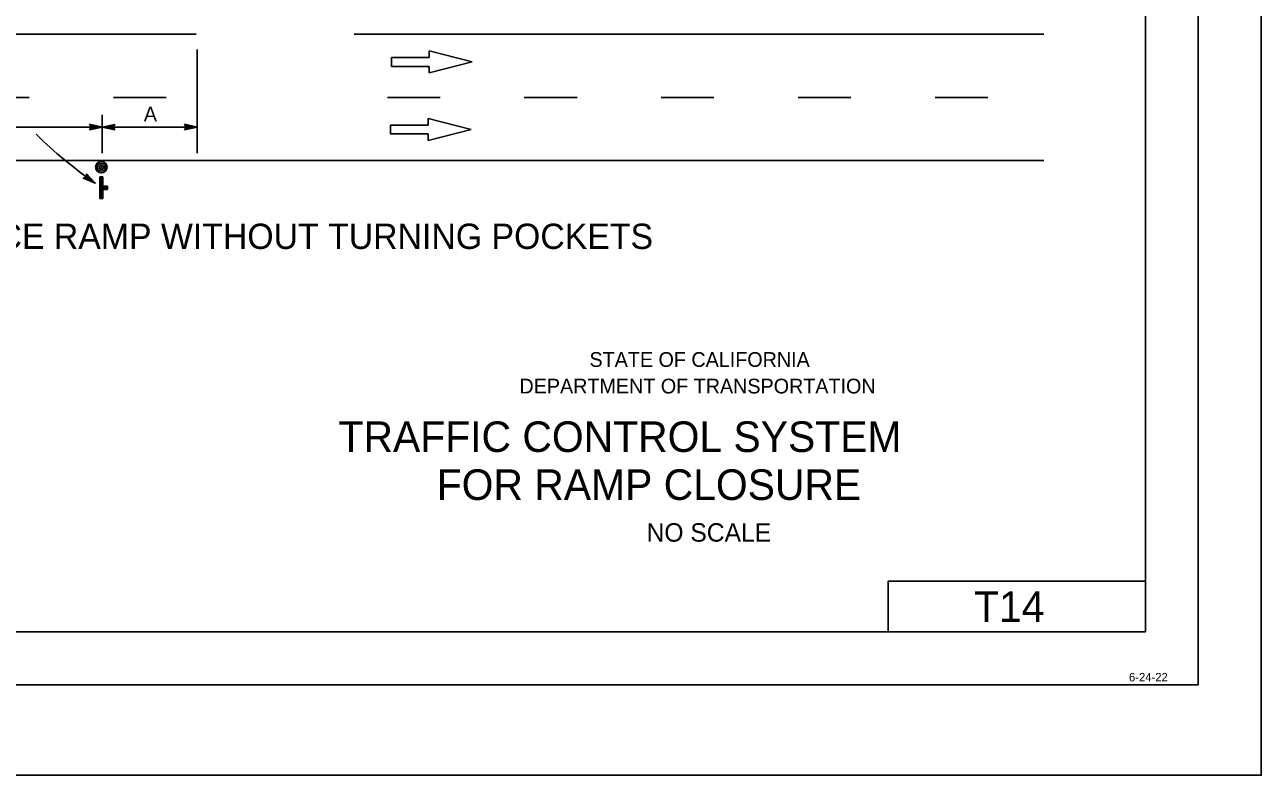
# Model space of a CAD drawing. Extents: x -893 to 867, y -474 to 712.
# Drawn here: x 280 to 867, y -474 to -118 of the extents above; entities that cross this region are included whole.
import ezdxf

# ---------------------------------------------------------------- set-up
doc = ezdxf.new("R2010")
doc.units = 0
for name, color, linetype in [('10 Sheet Format', 7, 'Continuous'), ('56 Stage 3 Anno', 7, 'Continuous'), ('57 Undefined', 7, 'Continuous'), ('60 Nongeo Data', 7, 'Continuous')]:
    doc.layers.add(name, color=color, linetype=linetype)

msp = doc.modelspace()

# ---------------------------------------------------------------- linework, layer by layer
at = {"layer": '10 Sheet Format'}
for p, q in [((836.54, 668.95), (836.54, -431.05)), ((811.54, -406.04), (811.54, 643.95)), ((811.54, -381.95), (689.5, -381.95)), ((689.5, -381.95), (689.5, -406.04)), ((-813.45, -406.04), (811.54, -406.04)), ((-863.46, -431.05), (836.54, -431.05))]:
    msp.add_line(p, q, dxfattribs=at)
for points in [[(-893.46, -474.05), (866.54, -474.05), (866.54, 711.95), (-893.46, 711.95)], [(-863.46, -431.05), (836.54, -431.05), (836.54, 668.95), (-863.46, 668.95)]]:
    msp.add_lwpolyline(points, close=True, dxfattribs=at)
at = {"layer": '56 Stage 3 Anno'}
for p, q in [((361.46, -129.52), (361.46, -178.74)), ((316.46, -160.6), (316.46, -178.74)), ((176.46, -166.43), (316.46, -166.43)), ((311.26, -166.43), (310.46, -165.09)), ((310.46, -165.09), (310.46, -165.09)), ((310.46, -165.09), (316.46, -166.43)), ((316.46, -166.43), (310.46, -167.76)), ((310.46, -167.76), (311.26, -166.43)), ((310.46, -167.76), (310.46, -167.76)), ((310.68, -165.45), (315.08, -166.43)), ((315.07, -166.43), (310.7, -167.4)), ((313.7, -166.43), (310.87, -167.05)), ((310.91, -165.81), (313.7, -166.43)), ((311.09, -166.15), (312.32, -166.43)), ((312.32, -166.43), (311.11, -166.69)), ((316.46, -166.43), (322.46, -165.1)), ((316.46, -166.43), (316.46, -166.43)), ((322.46, -167.77), (316.46, -166.43)), ((316.46, -166.43), (316.46, -166.43)), ((316.46, -166.43), (361.46, -166.43)), ((322.25, -167.41), (317.84, -166.43)), ((317.85, -166.43), (322.23, -165.46)), ((319.23, -166.43), (322.05, -165.81)), ((322.01, -167.05), (319.23, -166.43)), ((320.61, -166.43), (321.82, -166.16)), ((321.84, -166.71), (320.61, -166.43)), ((322.46, -165.1), (321.66, -166.43)), ((321.66, -166.43), (322.46, -167.77)), ((322.46, -165.1), (322.46, -165.1)), ((322.46, -167.77), (322.46, -167.77)), ((353.3, -166.43), (361.46, -166.43)), ((356.26, -166.43), (355.46, -165.09)), ((355.46, -165.09), (355.46, -165.09)), ((355.46, -165.09), (361.46, -166.43)), ((361.46, -166.43), (355.46, -167.76)), ((355.46, -167.76), (356.26, -166.43)), ((355.46, -167.76), (355.46, -167.76)), ((355.68, -165.45), (360.08, -166.43)), ((360.07, -166.43), (355.7, -167.4)), ((358.7, -166.43), (355.87, -167.05)), ((355.91, -165.81), (358.7, -166.43)), ((356.09, -166.15), (357.32, -166.43)), ((357.32, -166.43), (356.11, -166.69)), ((361.46, -166.43), (361.46, -166.43))]:
    msp.add_line(p, q, dxfattribs=at)
msp.add_lwpolyline([(309.01, -188.52), (313.13, -192.96), (307.52, -190.69), (307.89, -190.52), (312, -192.18), (308.99, -188.93), (308.96, -189.33), (310.89, -191.41), (308.26, -190.35), (308.63, -190.18), (309.77, -190.64), (308.93, -189.74), (308.91, -190.06), (307.52, -190.69), (308.91, -190.06)], close=True, dxfattribs=at)
msp.add_arc((431.82, -20.6), 209.28, 225.4645, 235.4472, dxfattribs=at)
at = {"layer": '60 Nongeo Data'}
for p, q in [((61, -122.26), (361, -122.26)), ((436.08, -122.26), (763.28, -122.26)), ((453.74, -135.48), (453.74, -133.36)), ((453.74, -133.36), (471.67, -133.36)), ((471.67, -133.36), (471.67, -130.27)), ((471.67, -130.27), (491.99, -135.48)), ((453.74, -137.61), (453.74, -135.48)), ((471.67, -137.61), (453.74, -137.61)), ((491.99, -135.48), (471.67, -140.7)), ((471.67, -140.7), (471.67, -137.61)), ((471.17, -165.43), (471.17, -162.34)), ((471.17, -162.34), (491.49, -167.56)), ((453.24, -167.56), (453.24, -165.43)), ((453.24, -165.43), (471.17, -165.43)), ((453.24, -169.68), (453.24, -167.56)), ((471.17, -169.68), (453.24, -169.68)), ((491.49, -167.56), (471.17, -172.78)), ((471.17, -172.78), (471.17, -169.68)), ((61, -182.26), (763.28, -182.26)), ((316.73, -190.04), (315.26, -190.04)), ((315.26, -190.04), (315.26, -200.37)), ((315.99, -190.04), (315.99, -200.37)), ((316.73, -200.37), (316.73, -190.04)), ((316.73, -194.47), (317.47, -194.47)), ((316.73, -195.21), (316.73, -195.21)), ((317.47, -195.95), (316.73, -195.95)), ((317.47, -194.47), (318.95, -194.47)), ((317.47, -194.47), (317.47, -195.95)), ((318.95, -195.95), (317.47, -195.95)), ((318.21, -194.47), (318.21, -195.95)), ((318.95, -194.47), (318.95, -195.95)), ((316.73, -200.37), (315.26, -200.37))]:
    msp.add_line(p, q, dxfattribs=at)
for points in [[(256.79, -152.41), (281.79, -152.41)], [(321.79, -152.41), (346.79, -152.41)], [(451.79, -152.41), (476.79, -152.41)], [(516.79, -152.41), (541.79, -152.41)], [(581.79, -152.41), (606.79, -152.41)], [(646.79, -152.41), (671.79, -152.41)], [(711.79, -152.41), (736.79, -152.41)]]:
    msp.add_lwpolyline(points, dxfattribs=at)
for radius in [2.72, 1.91, 1.09, 0.272]:
    msp.add_circle((316.02, -185.43), radius, dxfattribs=at)

# ---------------------------------------------------------------- texts
at = {"layer": '10 Sheet Format'}
for s, height, p in [('STATE OF CALIFORNIA', 7, (547.71, -280.22)), ('STATE OF CALIFORNIA', 7, (547.71, -280.22)), ('STATE OF CALIFORNIA', 7, (547.73, -280.22)), ('STATE OF CALIFORNIA', 7, (547.73, -280.22)), ('DEPARTMENT OF TRANSPORTATION', 7, (514.47, -292.83)), ('DEPARTMENT OF TRANSPORTATION', 7, (514.47, -292.83)), ('DEPARTMENT OF TRANSPORTATION', 7, (514.49, -292.83)), ('DEPARTMENT OF TRANSPORTATION', 7, (514.49, -292.83)), ('TRAFFIC CONTROL SYSTEM', 14.5, (428.62, -320.59)), ('FOR RAMP CLOSURE', 14.5, (475.21, -343.36)), ('NO SCALE', 8.75, (574.78, -363.17)), ('6-24-22', 4, (803.75, -429.47))]:
    msp.add_text(s, height=height, dxfattribs=at).set_placement(p)
at = {"layer": '57 Undefined'}
for s, height, p in [('A', 7, (336.2, -163.71)), ('ENTRANCE RAMP WITHOUT TURNING POCKETS', 12, (200.79, -224.24))]:
    msp.add_text(s, height=height, dxfattribs=at).set_placement(p)
at = {"layer": '60 Nongeo Data'}
msp.add_text('T14', height=14.5, dxfattribs=at).set_placement((730.2, -401.24))

doc.saveas('drawing.dxf')
